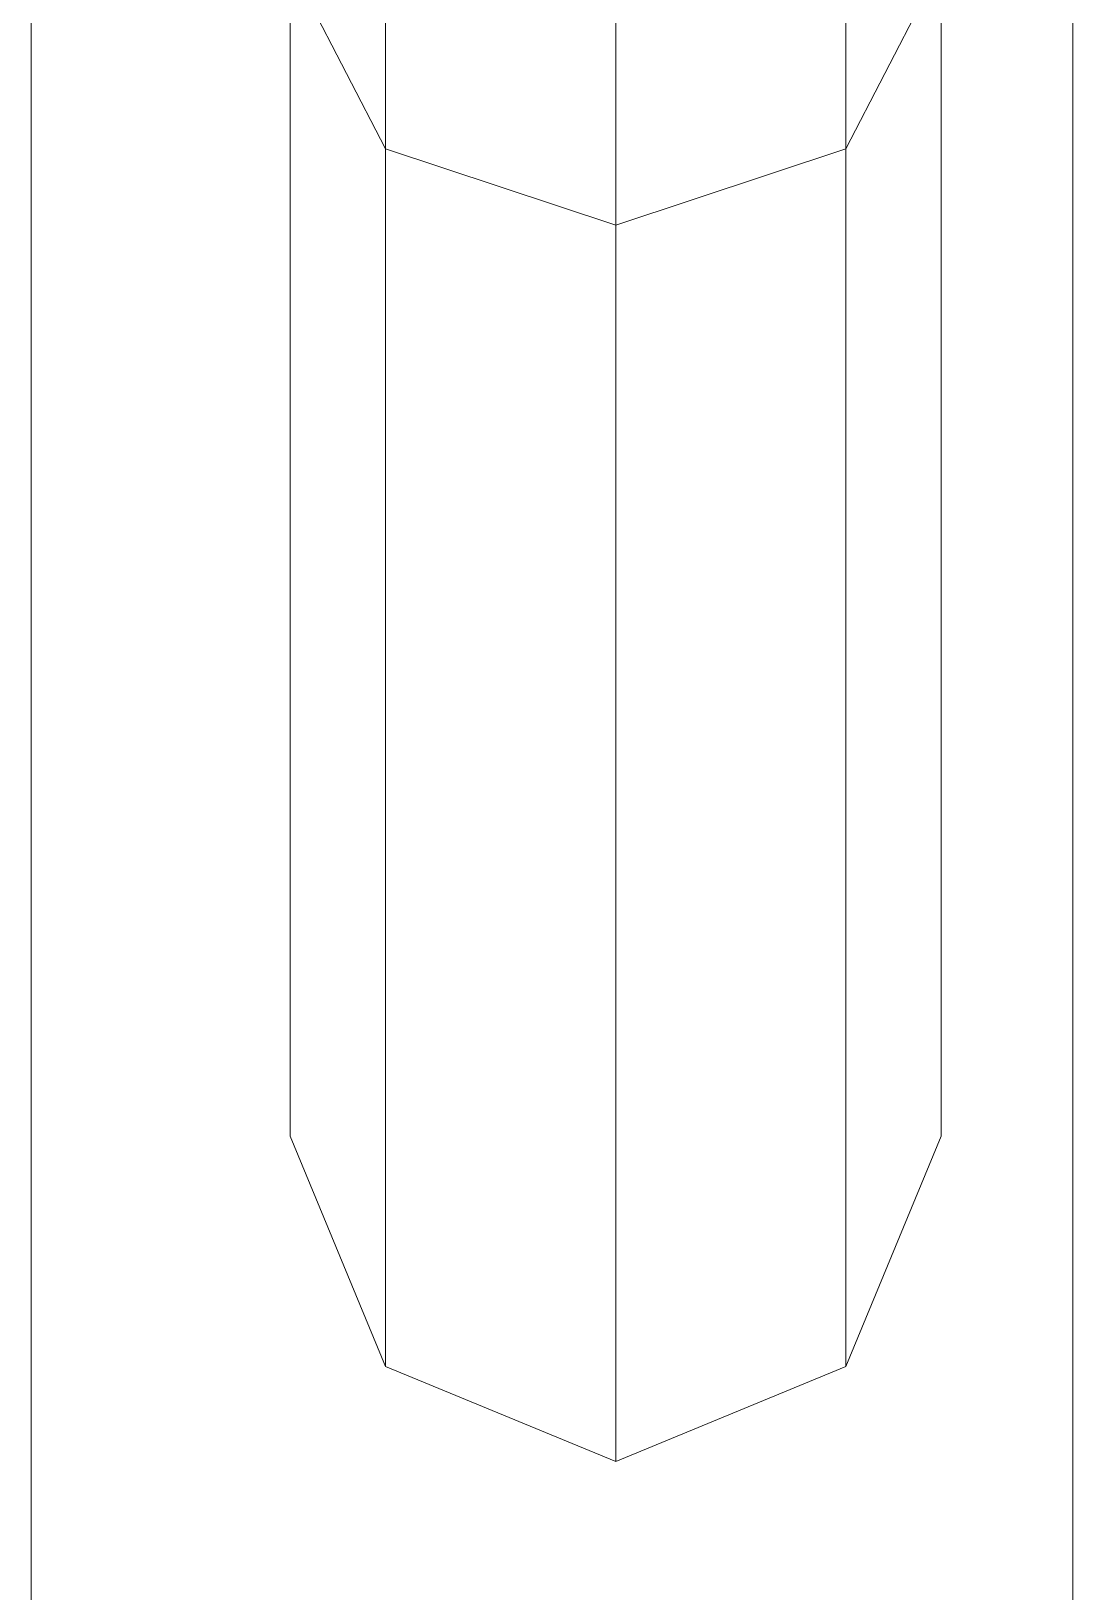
# Model space of a CAD drawing. Header units: millimetres. Extents: x -5300 to 98858, y -5196 to 93886.
# Drawn here: x 3086 to 3098, y 44819.5 to 44837.49 of the extents above; entities that cross this region are included whole.
import ezdxf

# ---------------------------------------------------------------- set-up
doc = ezdxf.new("R2010")
doc.units = ezdxf.units.MM
doc.layers.add('Двери', color=7, linetype='Continuous', lineweight=18, true_color=0x7f7f7f)

# ---------------------------------------------------------------- blocks, each defined once
blk = doc.blocks.new('Дн-9 193108 - Дн-9-247982-Подвал')
at = {"layer": 'Двери', "color": 254, "true_color": 0xd4d4d4}
for p, q in [((3086, 45490), (3086, 44010)), ((3086, 45490), (3086, 44010)), ((3098, 44010), (3098, 45490)), ((3098, 44010), (3098, 45490)), ((3090.083, 44840.905), (3090.083, 44836.133)), ((3090.083, 44836.133), (3090.083, 44840.905)), ((3090.083, 44840.905), (3090.083, 44836.133)), ((3090.083, 44836.133), (3090.083, 44840.905)), ((3095.387, 44840.905), (3095.387, 44836.133)), ((3095.387, 44836.133), (3095.387, 44840.905)), ((3095.387, 44836.133), (3095.387, 44840.905)), ((3095.387, 44840.905), (3095.387, 44836.133)), ((3092.735, 44840.329), (3092.735, 44835.253)), ((3092.735, 44835.253), (3092.735, 44840.329)), ((3092.735, 44835.253), (3092.735, 44840.329)), ((3092.735, 44840.329), (3092.735, 44835.253)), ((3088.985, 44838.257), (3088.985, 44824.75)), ((3088.985, 44824.75), (3088.985, 44838.257)), ((3090.083, 44836.133), (3088.985, 44838.257)), ((3088.985, 44838.257), (3090.083, 44836.133)), ((3088.985, 44824.75), (3088.985, 44838.257)), ((3090.083, 44836.133), (3088.985, 44838.257)), ((3088.985, 44838.257), (3088.985, 44824.75)), ((3088.985, 44838.257), (3090.083, 44836.133)), ((3095.387, 44836.133), (3096.485, 44838.257)), ((3096.485, 44838.257), (3095.387, 44836.133)), ((3095.387, 44836.133), (3096.485, 44838.257)), ((3096.485, 44838.257), (3095.387, 44836.133)), ((3096.485, 44824.75), (3096.485, 44838.257)), ((3096.485, 44838.257), (3096.485, 44824.75)), ((3096.485, 44824.75), (3096.485, 44838.257)), ((3096.485, 44838.257), (3096.485, 44824.75)), ((3090.083, 44836.133), (3092.735, 44835.253)), ((3092.735, 44835.253), (3090.083, 44836.133)), ((3090.083, 44836.133), (3090.083, 44822.098)), ((3090.083, 44836.133), (3092.735, 44835.253)), ((3090.083, 44822.098), (3090.083, 44836.133)), ((3092.735, 44835.253), (3090.083, 44836.133)), ((3090.083, 44836.133), (3090.083, 44822.098)), ((3090.083, 44822.098), (3090.083, 44836.133)), ((3092.735, 44835.253), (3095.387, 44836.133)), ((3095.387, 44836.133), (3092.735, 44835.253)), ((3092.735, 44835.253), (3095.387, 44836.133)), ((3095.387, 44836.133), (3092.735, 44835.253)), ((3095.387, 44836.133), (3095.387, 44822.098)), ((3095.387, 44822.098), (3095.387, 44836.133)), ((3095.387, 44822.098), (3095.387, 44836.133)), ((3095.387, 44836.133), (3095.387, 44822.098)), ((3092.735, 44835.253), (3092.735, 44821)), ((3092.735, 44821), (3092.735, 44835.253)), ((3092.735, 44821), (3092.735, 44835.253)), ((3092.735, 44835.253), (3092.735, 44821)), ((3088.985, 44824.75), (3088.985, 44824.75)), ((3090.083, 44822.098), (3088.985, 44824.75)), ((3088.985, 44824.75), (3090.083, 44822.098)), ((3090.083, 44822.098), (3088.985, 44824.75)), ((3088.985, 44824.75), (3088.985, 44824.75)), ((3088.985, 44824.75), (3090.083, 44822.098)), ((3095.387, 44822.098), (3096.485, 44824.75)), ((3095.387, 44822.098), (3096.485, 44824.75)), ((3096.485, 44824.75), (3095.387, 44822.098)), ((3096.485, 44824.75), (3095.387, 44822.098)), ((3096.485, 44824.75), (3096.485, 44824.75)), ((3096.485, 44824.75), (3096.485, 44824.75)), ((3090.083, 44822.098), (3092.735, 44821)), ((3090.083, 44822.098), (3092.735, 44821)), ((3092.735, 44821), (3090.083, 44822.098)), ((3090.083, 44822.098), (3090.083, 44822.098)), ((3092.735, 44821), (3090.083, 44822.098)), ((3090.083, 44822.098), (3090.083, 44822.098)), ((3092.735, 44821), (3095.387, 44822.098)), ((3092.735, 44821), (3095.387, 44822.098)), ((3095.387, 44822.098), (3092.735, 44821)), ((3095.387, 44822.098), (3092.735, 44821)), ((3095.387, 44822.098), (3095.387, 44822.098)), ((3095.387, 44822.098), (3095.387, 44822.098)), ((3092.735, 44821), (3092.735, 44821)), ((3092.735, 44821), (3092.735, 44821))]:
    blk.add_line(p, q, dxfattribs=at)
blk = doc.blocks.new('Дн-9 193108 - Дн-9 193108-247986-Подвал')
blk.add_blockref('Дн-9 193108 - Дн-9-247982-Подвал', (0, 0))

msp = doc.modelspace()

# ---------------------------------------------------------------- block references
at = {"layer": 'Двери', "color": 254, "true_color": 0xd4d4d4}
msp.add_blockref('Дн-9 193108 - Дн-9 193108-247986-Подвал', (0, 0), dxfattribs=at)

doc.saveas('drawing.dxf')
